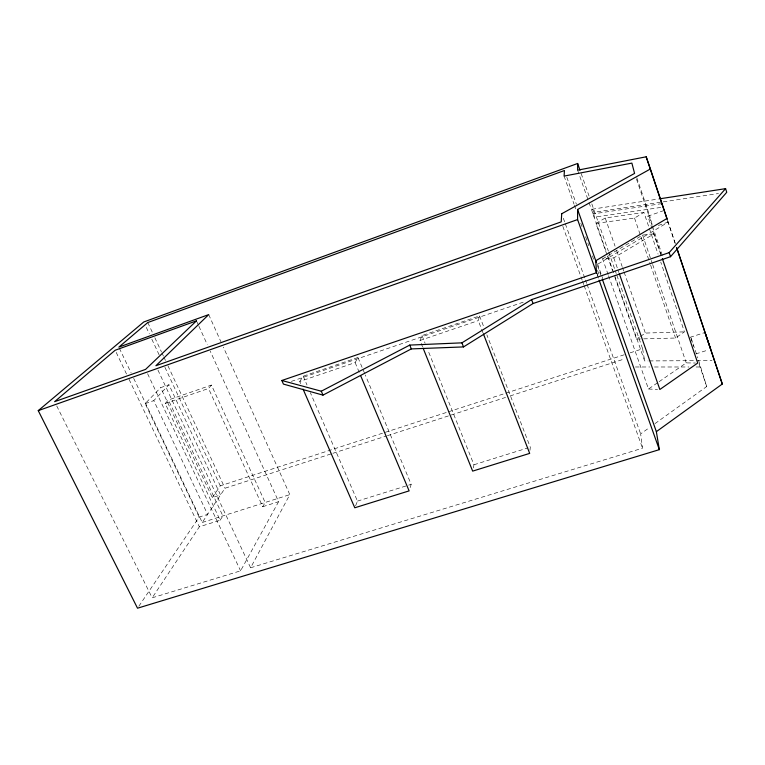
<?xml version="1.0" encoding="UTF-8"?>
<svg xmlns="http://www.w3.org/2000/svg" width="765" height="765" viewBox="0 0 765 765"><rect width="100%" height="100%" fill="white"/><g stroke="black" fill="none" stroke-linecap="round" stroke-linejoin="round"><path stroke-width="0.57" stroke-dasharray="3.83 2.87" d="M529.992 450.279L530.288 447.171L486.856 334.821M473.315 467.931L473.965 464.757L427.798 349.93M482.973 332.785L478.259 320.611L479.54 315.916L422.022 335.577L420.004 340.473L422.682 347.119M410.145 487.621L411.178 484.35L365.288 374.984M355.562 505.875L357.484 501.113L310.341 392.636M157.925 370.05L250.614 567.783L289.82 494.63L223.361 347.147M56.734 405.938L152.168 597.819L240.583 570.843L278.613 501.668L210.251 351.173M300.674 383.667L299.727 381.486L355.142 362.591L357.944 357.484L364.829 373.884M211.446 385.072L208.52 388.486L262.749 506.698L265.168 502.471L211.446 385.072L168.415 399.99L165.183 403.48L220.138 520.21L199.369 526.798L152.168 597.819M220.138 520.21L222.864 515.926L168.415 399.99M299.727 381.486L303.198 376.198L357.944 357.484M133.684 378.331L202.237 522.485L224.987 488.242L331.761 453.683M138.838 606.243L199.149 517.083L207.621 514.386L153.784 400.63L168.979 384.738L220.53 494.945L212.335 497.594L160.65 387.654L168.979 384.738M212.335 497.594L220.282 485.851L447.353 412.163M199.149 517.083L145.168 403.614L160.65 387.654M250.614 567.783L642.533 448.194L640.649 433.898L649.265 427.721M655.012 423.6L706.717 386.526L698.177 359.081M643.652 338.857L675.552 338.025L684.446 331.847L660.74 262.012M608.529 275.706L648.5 389.031L658.187 382.328M659.153 381.659L686.253 362.897L695.433 363.021M614.869 277.312L636.557 339.048L639.492 337.059M640.477 336.39L645.364 333.081L684.446 331.847M608.137 274.578L602.591 258.876L613.779 257.862L653.96 233.832L661.955 257.423M606.98 254.86L595.935 223.437L634.52 218.044L643.92 212.45L648.883 227.09M602.591 258.876L642.6 235.085L653.96 233.832M598.134 263.944L668.17 222.194M595.935 223.437L605.23 218.006L643.92 212.45M660.778 254.429L647.821 216.189L663.064 210.853M145.168 403.614L153.784 400.63M658.349 225.474L668.113 222.08M165.183 403.48L208.52 388.486M291.341 381.391L525.488 301.41M420.004 340.473L478.259 320.611M448.491 411.79L624.47 354.683M630.15 352.837L642.638 348.783L616.638 274.664M690.04 337.327L703.915 332.842M332.899 453.31L386.287 436.031M387.425 435.668L505.56 397.427M510.102 395.954L624.833 358.814M695.777 353.956L708.514 349.873M202.237 522.485L289.82 494.63M262.749 506.698L278.613 501.668M357.484 501.113L411.178 484.35M473.965 464.757L528.041 447.879M661.859 203.624L592.999 213.913L592.712 209.132L658.569 198.986M592.712 209.132L593.841 212.326L662.06 202.037M663.236 201.864L718.517 193.526M660.692 207.449L594.147 217.174L593.841 212.326M647.821 216.189L649.743 215.921L652.918 227.358M636.557 339.048L642.466 338.885M607.984 256.581L644.646 360.956L648.194 360.937M649.38 360.927L695.462 360.669M696.638 360.669L712.005 360.583M635.399 366.98L649.676 366.98M654.438 366.99L688.949 366.99M696.093 366.99L700.855 366.99M648.5 389.031L657.584 389.395M119.35 348.209L131.121 372.947M116.204 352.397L126.98 375.003M129.036 379.306L199.369 526.798M147.597 373.703L240.583 570.843M147.788 322.543L152.828 333.377M154.846 337.709L161.405 351.785M161.912 352.866L163.433 356.117M163.93 357.198L165.45 360.449M167.965 365.861L224.987 488.242M146.297 327.363L149.309 333.827M151.833 339.22L159.885 356.471M164.915 367.257L220.282 485.851M196.978 321.931L198.451 325.182M198.938 326.263L207.305 344.671M208.702 314.616L220.913 341.726M303.198 376.198L307.004 384.958M355.142 362.591L359.751 373.559M422.022 335.577L425.13 343.303M479.54 315.916L483.843 327.038M563.336 218.245L564.943 222.739M565.345 223.858L585.082 278.9M585.483 280.019L586.688 283.394M587.09 284.513L640.649 433.898M562.83 226.354L582.146 280.133M582.548 281.252L583.762 284.609M584.164 285.737L642.533 448.194M566.827 177.26L576.38 204.217M597.475 263.753L602.648 278.355M597.484 265.589L601.864 277.934M564.092 176.093L574.046 204.169M574.448 205.288L576.437 210.911M580.826 223.256L582.022 226.622M585.607 236.729L588.792 245.718M592.378 255.816L593.573 259.192M597.561 270.418L599.158 274.912M597.13 274.568L598.727 279.053M581.18 173.579L589.06 196.041M591.823 203.901L608.366 251.073M608.758 252.201L616.246 273.535M577.632 170.174L588.668 201.597M589.069 202.715L606.415 252.096M607.372 255.988L612.497 270.58M605.23 218.006L615.07 246.206M616.647 250.719L622.155 266.516M622.547 267.645L623.724 271.03M624.116 272.158L645.364 333.081M613.779 257.862L618.895 272.483M642.6 235.085L652.258 263.361M652.65 264.489L686.253 362.897M634.52 218.044L650.24 264.021M650.623 265.139L675.552 338.025M649.265 228.219L658.063 254.123M636.815 177.71L649.743 215.921M690.919 337.623L697.795 357.953M636.49 179.058L652.134 225.283M652.516 226.411L662.825 256.858M699.086 363.977L706.717 386.526M667.788 221.047L675.265 243.452M667.558 220.636L675.113 243.232M691.244 338.713L693.511 346.335M642.638 348.783L644.646 360.956M597.675 273.373L597.809 275.582"/><path stroke-width="1.15" d="M596.729 273.449L577.594 219.574L577.594 209.476L650.374 168.998L646.196 156.796L577.632 170.174L577.642 163.471L143.782 321.969L38.25 410.633L137.518 608.204L659.334 449.648L656.36 431.661L602.265 279.053M661.859 203.624L666.937 218.513L595.772 260.741L596.48 272.742L281.836 380.492L283.423 384.097L322.983 395.113L411.312 348.916L463.514 346.918L533.062 303.523L670.532 256.696L726.75 192.283L725.593 188.649L659.746 198.804M281.836 380.492L321.29 391.202L409.753 345.082L461.917 342.844L531.598 299.603L669.155 252.622L725.593 188.649M656.36 431.661L722.303 384.011L676.767 247.956M38.25 410.633L577.594 219.574M303.055 389.108L354.788 507.778L409.122 490.881L360.678 375.749M321.29 391.202L322.983 395.113M409.753 345.082L411.312 348.916M423.131 348.228L472.665 471.116L529.686 453.387L483.404 333.894M461.917 342.844L463.514 346.918M531.598 299.603L533.062 303.523M577.594 209.476L596.442 262.644M599.119 280.181L659.334 449.648M577.642 163.471L580.004 170.213M619.287 273.612L659.851 389.481L697.728 363.05L662.337 258.551M704.976 332.498L710.637 349.194M722.303 384.011L676.633 247.755M669.155 252.622L670.532 256.696M650.374 168.998L667.405 219.918M646.196 156.796L662.098 204.341M561.72 213.751L561.214 221.869L155.897 365.727L208.702 314.616L118.843 347.128L147.788 322.543L564.436 170.518L564.092 176.093L631.871 163.098L634.577 173.416L561.72 213.751M196.481 320.851L145.56 369.399L54.611 401.673L115.18 350.236L196.481 320.851"/></g></svg>
